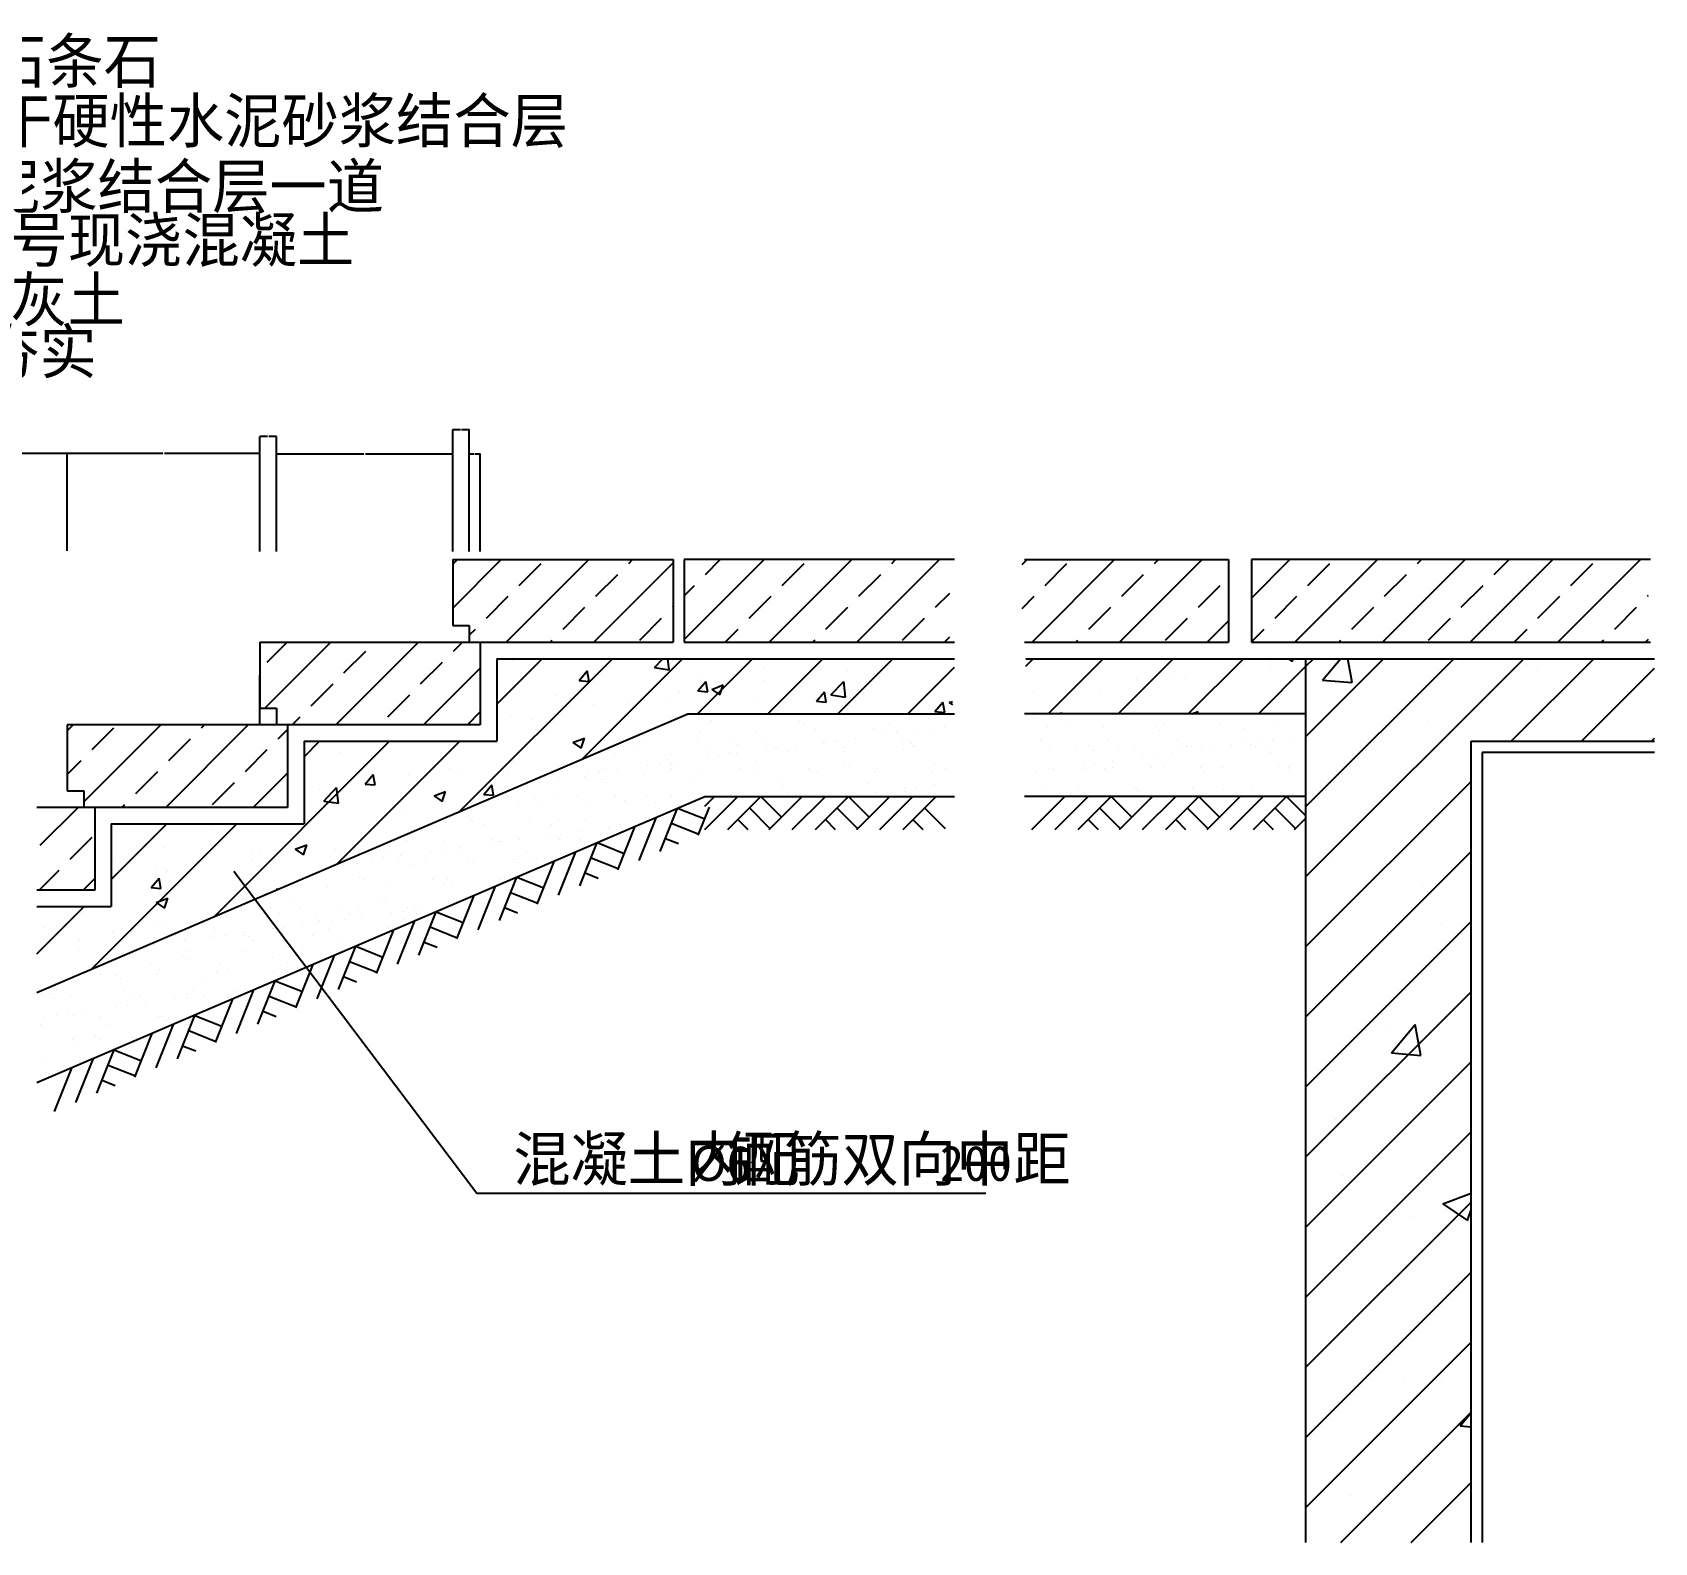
# Model space of a CAD drawing. Header units: metres. Extents: x -147 to 4626, y 19964 to 22970.
# Drawn here: x 1681 to 4626, y 20228 to 22970 of the extents above; entities that cross this region are included whole.
import ezdxf

# ---------------------------------------------------------------- set-up
doc = ezdxf.new("R2010")
doc.units = ezdxf.units.M
for name, color, linetype in [('ZZ-1', 255, 'Continuous'), ('ZZ-3', 3, 'Continuous'), ('ZZ-5', 6, 'Continuous'), ('ZZ-6', 7, 'Continuous'), ('ZZ-7', 7, 'Continuous')]:
    doc.layers.add(name, color=color, linetype=linetype)
doc.dimstyles.get("Standard").update_dxf_attribs({"dimtxt": 2.5, "dimasz": 2.5, "dimexe": 1.25, "dimexo": 0.625, "dimtad": 1, "dimcen": 2.5, "dimazin": 3, "dimtfac": 1, "dimtmove": 0, "dimatfit": 3})

# ---------------------------------------------------------------- blocks, each defined once
blk = doc.blocks.new('X5')
for p, q in [((6730.25, 6730.35), (6818.23, 6818.33)), ((6730.25, 6809.9), (6738.68, 6818.33)), ((6827.33, 6668.33), (6977.33, 6818.33)), ((6850.98, 6771.53), (6890.75, 6811.3)), ((6986.43, 6668.33), (7130.25, 6812.15)), ((7049.85, 6811.3), (7056.88, 6818.33)), ((7150.25, 6673.05), (7295.53, 6818.33)), ((7189.06, 6791.41), (7215.98, 6818.33)), ((7304.63, 6668.33), (7454.63, 6818.33)), ((7328.27, 6771.53), (7368.05, 6811.3)), ((7463.73, 6668.33), (7613.73, 6818.33)), ((7527.15, 6811.3), (7534.18, 6818.33)), ((7763.78, 6809.29), (7772.82, 6818.33)), ((7781.92, 6668.33), (7931.92, 6818.33)), ((7805.57, 6771.53), (7845.35, 6811.3)), ((7941.02, 6668.33), (8091.02, 6818.33)), ((8004.44, 6811.3), (8011.47, 6818.33)), ((8180.19, 6748.4), (8250.12, 6818.33)), ((8259.22, 6668.33), (8409.22, 6818.33)), ((8282.87, 6771.53), (8322.64, 6811.3)), ((8418.32, 6668.33), (8568.32, 6818.33)), ((8481.74, 6811.3), (8488.77, 6818.33)), ((8577.42, 6668.33), (8727.42, 6818.33)), ((8620.95, 6791.41), (8647.87, 6818.33)), ((8736.52, 6668.33), (8886.52, 6818.33)), ((8760.16, 6771.53), (8799.94, 6811.3)), ((6990.19, 6751.64), (7029.96, 6791.41)), ((7467.48, 6751.64), (7507.26, 6791.41)), ((7944.78, 6751.64), (7984.56, 6791.41)), ((8422.08, 6751.64), (8461.85, 6791.41)), ((6791.31, 6711.86), (6831.09, 6751.64)), ((7150.25, 6752.6), (7169.17, 6771.53)), ((7268.61, 6711.86), (7308.39, 6751.64)), ((7606.7, 6731.75), (7632.56, 6757.62)), ((7763.78, 6729.74), (7785.68, 6751.64)), ((8083.99, 6731.75), (8123.77, 6771.53)), ((8223.21, 6711.86), (8262.98, 6751.64)), ((8561.29, 6731.75), (8601.07, 6771.53)), ((8700.5, 6711.86), (8740.28, 6751.64)), ((8899.38, 6751.64), (8901.02, 6753.28)), ((6930.53, 6691.98), (6970.3, 6731.75)), ((7129.4, 6731.75), (7130.25, 6732.6)), ((7407.82, 6691.98), (7447.6, 6731.75)), ((7885.12, 6691.98), (7924.89, 6731.75)), ((8362.42, 6691.98), (8402.19, 6731.75)), ((8839.71, 6691.98), (8879.49, 6731.75)), ((6760.25, 6680.8), (6771.43, 6691.98)), ((7069.74, 6672.09), (7109.51, 6711.86)), ((7225.08, 6668.33), (7248.72, 6691.98)), ((7547.03, 6672.09), (7586.81, 6711.86)), ((8024.33, 6672.09), (8064.11, 6711.86)), ((8100.12, 6668.33), (8138.75, 6706.96)), ((8180.19, 6668.85), (8203.32, 6691.98)), ((8501.63, 6672.09), (8541.4, 6711.86)), ((8656.97, 6668.33), (8680.61, 6691.98)), ((6389.13, 6548.33), (6509.13, 6668.33)), ((6393.57, 6632.31), (6429.58, 6668.33)), ((6518.23, 6518.33), (6668.23, 6668.33)), ((6731.65, 6652.2), (6747.78, 6668.33)), ((6906.88, 6668.33), (6910.64, 6672.09)), ((7384.18, 6668.33), (7387.94, 6672.09)), ((7622.82, 6668.33), (7632.56, 6678.07)), ((7861.47, 6668.33), (7865.23, 6672.09)), ((8338.77, 6668.33), (8342.53, 6672.09)), ((8816.07, 6668.33), (8819.83, 6672.09)), ((8895.62, 6668.33), (8901.02, 6673.73)), ((6532.78, 6612.43), (6572.55, 6652.2)), ((6671.99, 6592.54), (6711.76, 6632.31)), ((6677.33, 6518.33), (6780.25, 6621.25)), ((6473.12, 6552.77), (6512.89, 6592.54)), ((6612.33, 6532.88), (6652.1, 6572.65)), ((6756.88, 6518.33), (6780.25, 6541.7)), ((6030.25, 6507.65), (6040.93, 6518.33)), ((6060.25, 6378.55), (6200.03, 6518.33)), ((6075.37, 6473.22), (6115.14, 6512.99)), ((6209.13, 6368.33), (6359.13, 6518.33)), ((6274.24, 6512.99), (6279.58, 6518.33)), ((6413.45, 6493.1), (6430.25, 6509.9)), ((6438.68, 6518.33), (6453.23, 6532.88)), ((6214.58, 6453.33), (6254.35, 6493.1)), ((6030.25, 6428.1), (6055.48, 6453.33)), ((6353.79, 6433.44), (6393.57, 6473.22)), ((6154.92, 6393.67), (6194.69, 6433.44)), ((6368.23, 6368.33), (6430.25, 6430.35)), ((6294.13, 6373.78), (6333.9, 6413.55)), ((5981.38, 6299.68), (6050.03, 6368.33)), ((6129.58, 6368.33), (6135.03, 6373.78)), ((6035.59, 6274.34), (6075.37, 6314.12)), ((5981.38, 6220.13), (6015.71, 6254.45)), ((6059.13, 6218.33), (6080.25, 6239.45))]:
    blk.add_line(p, q)
blk = doc.blocks.new('X0')
for p, q in [((6742.59, 6360.76), (7020.17, 6638.33)), ((6810.25, 6555.69), (6892.89, 6638.33)), ((6965.33, 6456.22), (7147.45, 6638.33)), ((7128.62, 6634.81), (7128.62, 6634.81)), ((7174.73, 6538.33), (7274.73, 6638.33)), ((7302.01, 6538.33), (7402.01, 6638.33)), ((7429.28, 6538.33), (7529.28, 6638.33)), ((7556.56, 6538.33), (7641.13, 6622.89)), ((6297.12, 6169.84), (6615.61, 6488.33)), ((6460.25, 6460.25), (6488.33, 6488.33)), ((6519.86, 6265.3), (6742.89, 6488.33)), ((6634.94, 6378.11), (6634.94, 6378.11)), ((6074.38, 6074.38), (6338.33, 6338.33)), ((6110.25, 6237.53), (6211.05, 6338.33)), ((6294.08, 6333.23), (6294.08, 6333.23)), ((6123.05, 6259.22), (6123.05, 6259.22)), ((5975.5, 6102.78), (6061.05, 6188.33)), ((6188.13, 6204.36), (6188.13, 6204.36)), ((6055.48, 6176.78), (6055.48, 6176.78))]:
    blk.add_line(p, q)
blk = doc.blocks.new('X7')
for p, q in [((6838.54, 4171.06), (6838.54, 4171.06)), ((6978.23, 4160.69), (6978.23, 4160.69)), ((7096.66, 4158.51), (7111.84, 4174.33)), ((7096.66, 4158.51), (7123.35, 4154.38)), ((7123.35, 4154.37), (7121.02, 4174.33)), ((7295.02, 4157.63), (7295.02, 4157.63)), ((7400.03, 4154.89), (7400.03, 4154.89)), ((7447.8, 4153.22), (7447.8, 4153.22)), ((8161.93, 4163.83), (8161.93, 4163.83)), ((8214.43, 4170.03), (8214.43, 4170.03)), ((8215.38, 4159.79), (8215.38, 4159.79)), ((8237.03, 4173.71), (8237.03, 4173.71)), ((6960.06, 4134.8), (6974.52, 4152.04)), ((6960.06, 4134.8), (6977.99, 4133.23)), ((6977.99, 4133.23), (6974.52, 4152.04)), ((7106.29, 4132.78), (7106.29, 4132.78)), ((7175.24, 4115.98), (7189.7, 4133.21)), ((7181.4, 4142.67), (7181.4, 4142.67)), ((7193.17, 4114.41), (7189.7, 4133.21)), ((7200.39, 4118.72), (7221.39, 4126.78)), ((7215.31, 4108.65), (7221.39, 4126.78)), ((7225.07, 4124.86), (7225.07, 4124.86)), ((7296.27, 4134.01), (7296.27, 4134.01)), ((7416.84, 4108.86), (7440.2, 4133.21)), ((7443.52, 4104.72), (7440.2, 4133.21)), ((7858.85, 4123.92), (7858.85, 4123.92)), ((7972.47, 4138.88), (7972.47, 4138.88)), ((8039.47, 4140), (8039.47, 4140)), ((8061.35, 4138.66), (8061.35, 4138.66)), ((6916.83, 4107.84), (6916.83, 4107.84)), ((6964.13, 4110.88), (6964.13, 4110.88)), ((7050.12, 4094.82), (7050.12, 4094.82)), ((7124.27, 4104.11), (7124.27, 4104.11)), ((7142.24, 4112.89), (7142.24, 4112.89)), ((7175.24, 4115.98), (7193.17, 4114.41)), ((7200.39, 4118.72), (7215.31, 4108.65)), ((7284.42, 4097.35), (7284.42, 4097.35)), ((7390.41, 4097.15), (7404.88, 4114.39)), ((7390.41, 4097.15), (7408.35, 4095.58)), ((7408.35, 4095.58), (7404.88, 4114.39)), ((7416.84, 4108.86), (7443.52, 4104.72)), ((7605.59, 4078.33), (7620.06, 4095.56)), ((7623.52, 4076.76), (7620.06, 4095.56)), ((7631.52, 4094.69), (7637.33, 4096.92)), ((7631.52, 4094.69), (7637.33, 4090.78)), ((7783.75, 4114.04), (7783.75, 4114.04)), ((7864.51, 4109.96), (7864.51, 4109.96)), ((7905.53, 4116.17), (7905.53, 4116.17)), ((6834.89, 4071.19), (6834.89, 4071.19)), ((6875.16, 4064.79), (6875.16, 4064.79)), ((6986.42, 4090.39), (6986.42, 4090.39)), ((7444.57, 4090.58), (7444.57, 4090.58)), ((7594.28, 4089.09), (7594.28, 4089.09)), ((7599.97, 4075.84), (7599.97, 4075.84)), ((7604.71, 4083.81), (7604.71, 4083.81)), ((7605.59, 4078.33), (7623.52, 4076.76)), ((7833.21, 4074.33), (7835.23, 4076.74)), ((7835.68, 4074.33), (7835.23, 4076.73)), ((8072.21, 4074.33), (8083.67, 4078.73)), ((8082.19, 4074.33), (8083.67, 4078.73)), ((6948.32, 4021.96), (6969.32, 4030.02)), ((6948.32, 4021.96), (6963.24, 4011.89)), ((6963.24, 4011.89), (6969.32, 4030.02)), ((6525.25, 4004.73), (6525.25, 4004.73)), ((6837.91, 3989.52), (6837.91, 3989.52)), ((6571.33, 3946.8), (6585.79, 3964.03)), ((6571.33, 3946.8), (6589.26, 3945.23)), ((6585.41, 3971.11), (6585.41, 3971.11)), ((6589.26, 3945.23), (6585.79, 3964.03)), ((6649.19, 3964.67), (6649.19, 3964.67)), ((6677.21, 3950.2), (6677.21, 3950.2)), ((6724.29, 3974.56), (6724.29, 3974.56)), ((6745.56, 3964.35), (6745.56, 3964.35)), ((6831.24, 3971.32), (6831.24, 3971.32)), ((6488.52, 3937.58), (6488.52, 3937.58)), ((6496.09, 3915.93), (6519.46, 3940.29)), ((6522.77, 3911.79), (6519.46, 3940.29)), ((6521.39, 3927.7), (6521.39, 3927.7)), ((6648.67, 3930.82), (6648.67, 3930.82)), ((6696.25, 3925.2), (6717.26, 3933.26)), ((6696.25, 3925.2), (6711.17, 3915.13)), ((6711.17, 3915.13), (6717.26, 3933.26)), ((6786.51, 3927.97), (6800.97, 3945.21)), ((6786.51, 3927.97), (6804.44, 3926.4)), ((6804.44, 3926.4), (6800.97, 3945.21)), ((6814.78, 3929.78), (6814.78, 3929.78)), ((6496.09, 3915.93), (6522.77, 3911.8)), ((6639.82, 3899.74), (6639.82, 3899.74)), ((6464.87, 3869.71), (6464.87, 3869.71)), ((6205.43, 3832.15), (6205.43, 3832.15)), ((6289.91, 3839.68), (6289.91, 3839.68)), ((6444.18, 3828.44), (6465.19, 3836.5)), ((6444.18, 3828.44), (6459.11, 3818.38)), ((6459.11, 3818.37), (6465.19, 3836.5)), ((6570.27, 3846.35), (6570.27, 3846.35)), ((6645.37, 3856.23), (6645.37, 3856.23)), ((6114.96, 3809.65), (6114.96, 3809.65)), ((6267.18, 3806.44), (6267.18, 3806.44)), ((6365.58, 3825.39), (6365.58, 3825.39)), ((6366.21, 3808.63), (6366.21, 3808.63)), ((6380.8, 3821.4), (6380.8, 3821.4)), ((6517.74, 3827.84), (6517.74, 3827.84)), ((6525.73, 3818.62), (6525.73, 3818.62)), ((6182.6, 3758.79), (6197.06, 3776.03)), ((6192.08, 3796.56), (6192.08, 3796.56)), ((6200.53, 3757.22), (6197.06, 3776.03)), ((6212.18, 3787.51), (6212.18, 3787.51)), ((6182.6, 3758.79), (6200.53, 3757.22)), ((6409.58, 3754.04), (6412.24, 3757.2)), ((6412.58, 3755.32), (6412.24, 3757.2)), ((6192.12, 3731.68), (6213.12, 3739.74)), ((6192.12, 3731.68), (6207.04, 3721.62)), ((6207.04, 3721.61), (6213.12, 3739.74)), ((5986.87, 3685.62), (5986.87, 3685.62)), ((6188.26, 3688.12), (6188.26, 3688.12)), ((6208.53, 3687.64), (6208.53, 3687.64)), ((6052.72, 3665.15), (6052.72, 3665.15)), ((6113.16, 3678.23), (6113.16, 3678.23)), ((6147.01, 3678.86), (6147.01, 3678.86)), ((6050.12, 3645.32), (6050.12, 3645.32)), ((6102.57, 3630.65), (6102.57, 3630.65))]:
    blk.add_line(p, q)
blk = doc.blocks.new('X6')
for p, q in [((7783.71, 4072.43), (7783.71, 4072.43)), ((7179.34, 4042.34), (7179.34, 4042.34)), ((7200.35, 4062.46), (7200.35, 4062.46)), ((7281.66, 4041.85), (7281.66, 4041.85)), ((7360.41, 4061.09), (7360.41, 4061.09)), ((7367.78, 4054.33), (7367.78, 4054.33)), ((7389.7, 4045.74), (7389.7, 4045.74)), ((7494.4, 4047.08), (7494.4, 4047.08)), ((7515.03, 4037.06), (7515.03, 4037.06)), ((7522.82, 4057.55), (7522.82, 4057.55)), ((7535.85, 4039.8), (7535.85, 4039.8)), ((7568.37, 4044.08), (7568.37, 4044.08)), ((7596.73, 4046.59), (7596.73, 4046.59)), ((7622.7, 4051.23), (7622.7, 4051.23)), ((7809.47, 4051.82), (7809.47, 4051.82)), ((7845.3, 4052.64), (7845.3, 4052.64)), ((7911.79, 4051.33), (7911.79, 4051.33)), ((8005.36, 4051.26), (8005.36, 4051.26)), ((8012.73, 4044.51), (8012.73, 4044.51)), ((8019.83, 4055.22), (8019.83, 4055.22)), ((8124.53, 4056.55), (8124.53, 4056.55)), ((8167.78, 4047.73), (8167.78, 4047.73)), ((8226.85, 4056.06), (8226.85, 4056.06)), ((7049.22, 4023.93), (7049.22, 4023.93)), ((7066.08, 4013.18), (7066.08, 4013.18)), ((7080.1, 4027.36), (7080.1, 4027.36)), ((7173.78, 4024.15), (7173.78, 4024.15)), ((7190.65, 4013.41), (7190.65, 4013.41)), ((7240.16, 4025.98), (7240.16, 4025.98)), ((7247.53, 4019.22), (7247.53, 4019.22)), ((7298.35, 4024.38), (7298.35, 4024.38)), ((7299.69, 4008.71), (7299.69, 4008.71)), ((7315.22, 4013.63), (7315.22, 4013.63)), ((7320.51, 4011.45), (7320.51, 4011.45)), ((7338.13, 4006.18), (7338.13, 4006.18)), ((7353.03, 4015.73), (7353.03, 4015.73)), ((7402.58, 4022.44), (7402.58, 4022.44)), ((7407.36, 4022.88), (7407.36, 4022.88)), ((7422.91, 4024.6), (7422.91, 4024.6)), ((7428.18, 4025.62), (7428.18, 4025.62)), ((7439.78, 4013.86), (7439.78, 4013.86)), ((7440.45, 4005.68), (7440.45, 4005.68)), ((7460.7, 4029.91), (7460.7, 4029.91)), ((7547.48, 4024.83), (7547.48, 4024.83)), ((7548.49, 4009.58), (7548.49, 4009.58)), ((7562.64, 4021.07), (7562.64, 4021.07)), ((7564.35, 4014.08), (7564.35, 4014.08)), ((7570.01, 4014.31), (7570.01, 4014.31)), ((7796.61, 4025.28), (7796.61, 4025.28)), ((7813.48, 4014.54), (7813.48, 4014.54)), ((7863.55, 4014.31), (7863.55, 4014.31)), ((7885.11, 4016.16), (7885.11, 4016.16)), ((7892.49, 4009.4), (7892.49, 4009.4)), ((7921.18, 4025.51), (7921.18, 4025.51)), ((7938.04, 4014.76), (7938.04, 4014.76)), ((7968.26, 4015.65), (7968.26, 4015.65)), ((8045.74, 4025.74), (8045.74, 4025.74)), ((8047.53, 4012.62), (8047.53, 4012.62)), ((8062.61, 4014.99), (8062.61, 4014.99)), ((8070.58, 4015.16), (8070.58, 4015.16)), ((8090.26, 4009.22), (8090.26, 4009.22)), ((8111.08, 4011.96), (8111.08, 4011.96)), ((8143.6, 4016.25), (8143.6, 4016.25)), ((8170.31, 4025.96), (8170.31, 4025.96)), ((8178.62, 4019.05), (8178.62, 4019.05)), ((8187.18, 4015.22), (8187.18, 4015.22)), ((8197.93, 4023.4), (8197.93, 4023.4)), ((8207.59, 4011.25), (8207.59, 4011.25)), ((8218.75, 4026.14), (8218.75, 4026.14)), ((8251.27, 4030.42), (8251.27, 4030.42)), ((7023.07, 4001.44), (7023.07, 4001.44)), ((7084.34, 3980.36), (7084.34, 3980.36)), ((7105.16, 3983.1), (7105.16, 3983.1)), ((7119.92, 3990.87), (7119.92, 3990.87)), ((7125.39, 4000.95), (7125.39, 4000.95)), ((7127.29, 3984.12), (7127.29, 3984.12)), ((7137.68, 3987.38), (7137.68, 3987.38)), ((7192.01, 3994.53), (7192.01, 3994.53)), ((7212.84, 3997.27), (7212.84, 3997.27)), ((7233.43, 4004.84), (7233.43, 4004.84)), ((7245.35, 4001.56), (7245.35, 4001.56)), ((7282.33, 3987.34), (7282.33, 3987.34)), ((7442.39, 3985.96), (7442.39, 3985.96)), ((7449.77, 3979.21), (7449.77, 3979.21)), ((7604.81, 3982.43), (7604.81, 3982.43)), ((7874.2, 3975.85), (7874.2, 3975.85)), ((7874.92, 3980.87), (7874.92, 3980.87)), ((7895.74, 3983.61), (7895.74, 3983.61)), ((7927.29, 3977.51), (7927.29, 3977.51)), ((7928.26, 3987.9), (7928.26, 3987.9)), ((7982.59, 3995.05), (7982.59, 3995.05)), ((7998.77, 3976.08), (7998.77, 3976.08)), ((8003.41, 3997.79), (8003.41, 3997.79)), ((8022.35, 3978.15), (8022.35, 3978.15)), ((8035.93, 4002.07), (8035.93, 4002.07)), ((8087.34, 3976.14), (8087.34, 3976.14)), ((8123.33, 3976.3), (8123.33, 3976.3)), ((8127.05, 3979.48), (8127.05, 3979.48)), ((8214.96, 4004.49), (8214.96, 4004.49)), ((8229.37, 3978.99), (8229.37, 3978.99)), ((8247.9, 3976.53), (8247.9, 3976.53)), ((6889.82, 3954.75), (6889.82, 3954.75)), ((6922.34, 3959.03), (6922.34, 3959.03)), ((6969.12, 3960.04), (6969.12, 3960.04)), ((6976.67, 3966.18), (6976.67, 3966.18)), ((6997.49, 3968.92), (6997.49, 3968.92)), ((6999.67, 3955.77), (6999.67, 3955.77)), ((7002.24, 3974.27), (7002.24, 3974.27)), ((7007.04, 3949.01), (7007.04, 3949.01)), ((7030.01, 3973.21), (7030.01, 3973.21)), ((7077.16, 3963.93), (7077.16, 3963.93)), ((7126.81, 3974.49), (7126.81, 3974.49)), ((7162.09, 3952.23), (7162.09, 3952.23)), ((7181.86, 3965.27), (7181.86, 3965.27)), ((7251.37, 3974.72), (7251.37, 3974.72)), ((7284.18, 3964.78), (7284.18, 3964.78)), ((7322.15, 3950.85), (7322.15, 3950.85)), ((7375.94, 3974.95), (7375.94, 3974.95)), ((7392.22, 3968.67), (7392.22, 3968.67)), ((7484.56, 3947.32), (7484.56, 3947.32)), ((7496.92, 3970.01), (7496.92, 3970.01)), ((7500.51, 3975.17), (7500.51, 3975.17)), ((7599.25, 3969.52), (7599.25, 3969.52)), ((7625.07, 3975.4), (7625.07, 3975.4)), ((7788.07, 3969.44), (7788.07, 3969.44)), ((7811.99, 3974.74), (7811.99, 3974.74)), ((7820.59, 3973.72), (7820.59, 3973.72)), ((7914.31, 3974.25), (7914.31, 3974.25)), ((8094.72, 3969.38), (8094.72, 3969.38)), ((8249.76, 3972.6), (8249.76, 3972.6)), ((6812.85, 3919.14), (6812.85, 3919.14)), ((6832.39, 3923.31), (6832.39, 3923.31)), ((6879.43, 3920.66), (6879.43, 3920.66)), ((6920.88, 3923.03), (6920.88, 3923.03)), ((6956.96, 3923.53), (6956.96, 3923.53)), ((7025.59, 3924.37), (7025.59, 3924.37)), ((7041.84, 3917.12), (7041.84, 3917.12)), ((7081.52, 3923.76), (7081.52, 3923.76)), ((7127.91, 3923.87), (7127.91, 3923.87)), ((7235.95, 3927.77), (7235.95, 3927.77)), ((7329.52, 3944.1), (7329.52, 3944.1)), ((7340.65, 3929.1), (7340.65, 3929.1)), ((7442.97, 3928.61), (7442.97, 3928.61)), ((7455.22, 3924.44), (7455.22, 3924.44)), ((7465.06, 3926.91), (7465.06, 3926.91)), ((7497.58, 3931.2), (7497.58, 3931.2)), ((7551.01, 3932.5), (7551.01, 3932.5)), ((7551.91, 3938.35), (7551.91, 3938.35)), ((7572.73, 3941.09), (7572.73, 3941.09)), ((7579.78, 3924.67), (7579.78, 3924.67)), ((7605.25, 3945.37), (7605.25, 3945.37)), ((7807.04, 3942.41), (7807.04, 3942.41)), ((7828.92, 3925.12), (7828.92, 3925.12)), ((7866.07, 3937.24), (7866.07, 3937.24)), ((7953.48, 3925.35), (7953.48, 3925.35)), ((7967.1, 3941.03), (7967.1, 3941.03)), ((7970.78, 3938.58), (7970.78, 3938.58)), ((7974.47, 3934.28), (7974.47, 3934.28)), ((8073.1, 3938.09), (8073.1, 3938.09)), ((8078.05, 3925.57), (8078.05, 3925.57)), ((8129.52, 3937.49), (8129.52, 3937.49)), ((8181.14, 3941.98), (8181.14, 3941.98)), ((8202.61, 3925.8), (8202.61, 3925.8)), ((8234.81, 3924.69), (8234.81, 3924.69)), ((8255.63, 3927.43), (8255.63, 3927.43)), ((6849.26, 3912.56), (6849.26, 3912.56)), ((6886.8, 3913.9), (6886.8, 3913.9)), ((6973.82, 3912.79), (6973.82, 3912.79)), ((7098.39, 3913.02), (7098.39, 3913.02)), ((6759.18, 3885.55), (6759.18, 3885.55)), ((6764.61, 3882.12), (6764.61, 3882.12)), ((6766.55, 3878.8), (6766.55, 3878.8)), ((6785.42, 3873.65), (6785.42, 3873.65)), ((6869.32, 3883.46), (6869.32, 3883.46)), ((6909.98, 3873.88), (6909.98, 3873.88)), ((6921.6, 3882.02), (6921.6, 3882.02)), ((6959.22, 3860.32), (6959.22, 3860.32)), ((6971.64, 3882.97), (6971.64, 3882.97)), ((7013.55, 3867.47), (7013.55, 3867.47)), ((7034.37, 3870.21), (7034.37, 3870.21)), ((7034.55, 3874.1), (7034.55, 3874.1)), ((7066.89, 3874.49), (7066.89, 3874.49)), ((7079.68, 3886.86), (7079.68, 3886.86)), ((7081.66, 3880.64), (7081.66, 3880.64)), ((6638.94, 3850.45), (6638.94, 3850.45)), ((6646.31, 3843.69), (6646.31, 3843.69)), ((6713.04, 3842.56), (6713.04, 3842.56)), ((6743.88, 3831.97), (6743.88, 3831.97)), ((6798.21, 3839.12), (6798.21, 3839.12)), ((6801.35, 3846.91), (6801.35, 3846.91)), ((6815.37, 3842.06), (6815.37, 3842.06)), ((6819.03, 3841.86), (6819.03, 3841.86)), ((6851.55, 3846.14), (6851.55, 3846.14)), ((6905.88, 3853.3), (6905.88, 3853.3)), ((6923.4, 3845.96), (6923.4, 3845.96)), ((6926.7, 3856.04), (6926.7, 3856.04)), ((6961.41, 3845.53), (6961.41, 3845.53)), ((6968.78, 3838.78), (6968.78, 3838.78)), ((6528.54, 3803.62), (6528.54, 3803.62)), ((6556.77, 3801.65), (6556.77, 3801.65)), ((6582.87, 3810.77), (6582.87, 3810.77)), ((6603.69, 3813.51), (6603.69, 3813.51)), ((6615.56, 3822.69), (6615.56, 3822.69)), ((6632.43, 3811.95), (6632.43, 3811.95)), ((6636.21, 3817.79), (6636.21, 3817.79)), ((6659.1, 3801.16), (6659.1, 3801.16)), ((6681.11, 3811.8), (6681.11, 3811.8)), ((6690.54, 3824.95), (6690.54, 3824.95)), ((6711.36, 3827.69), (6711.36, 3827.69)), ((6740.13, 3822.92), (6740.13, 3822.92)), ((6757, 3812.17), (6757, 3812.17)), ((6767.13, 3805.05), (6767.13, 3805.05)), ((6841.17, 3810.43), (6841.17, 3810.43)), ((6848.54, 3803.67), (6848.54, 3803.67)), ((6864.7, 3823.14), (6864.7, 3823.14)), ((6871.84, 3806.39), (6871.84, 3806.39)), ((6881.56, 3812.4), (6881.56, 3812.4)), ((6560.86, 3776.69), (6560.86, 3776.69)), ((6568.59, 3773.03), (6568.59, 3773.03)), ((6693.16, 3773.26), (6693.16, 3773.26)), ((6720.92, 3775.32), (6720.92, 3775.32)), ((6817.72, 3773.49), (6817.72, 3773.49)), ((6440.62, 3741.59), (6440.62, 3741.59)), ((6502.83, 3760.25), (6502.83, 3760.25)), ((6600.68, 3740.21), (6600.68, 3740.21)), ((6610.86, 3764.15), (6610.86, 3764.15)), ((6715.56, 3765.48), (6715.56, 3765.48)), ((6728.29, 3768.56), (6728.29, 3768.56)), ((6346.55, 3719.35), (6346.55, 3719.35)), ((6398.74, 3722.07), (6398.74, 3722.07)), ((6415.61, 3711.33), (6415.61, 3711.33)), ((6454.59, 3723.24), (6454.59, 3723.24)), ((6523.3, 3722.3), (6523.3, 3722.3)), ((6540.17, 3711.56), (6540.17, 3711.56)), ((6559.29, 3724.58), (6559.29, 3724.58)), ((6608.05, 3733.46), (6608.05, 3733.46)), ((6619.75, 3712.06), (6619.75, 3712.06)), ((6640.57, 3714.8), (6640.57, 3714.8)), ((6647.87, 3722.53), (6647.87, 3722.53)), ((6661.62, 3724.09), (6661.62, 3724.09)), ((6664.74, 3711.78), (6664.74, 3711.78)), ((6673.09, 3719.08), (6673.09, 3719.08)), ((6298.32, 3682.34), (6298.32, 3682.34)), ((6320.37, 3706.48), (6320.37, 3706.48)), ((6403.02, 3683.67), (6403.02, 3683.67)), ((6404.41, 3683.71), (6404.41, 3683.71)), ((6425.23, 3686.45), (6425.23, 3686.45)), ((6457.75, 3690.73), (6457.75, 3690.73)), ((6480.43, 3705.11), (6480.43, 3705.11)), ((6487.8, 3698.35), (6487.8, 3698.35)), ((6505.35, 3683.18), (6505.35, 3683.18)), ((6512.08, 3697.89), (6512.08, 3697.89)), ((6532.9, 3700.63), (6532.9, 3700.63)), ((6565.42, 3704.91), (6565.42, 3704.91)), ((6613.38, 3687.07), (6613.38, 3687.07)), ((6642.85, 3701.57), (6642.85, 3701.57)), ((6189.07, 3655.36), (6189.07, 3655.36)), ((6209.89, 3658.1), (6209.89, 3658.1)), ((6227.2, 3672.19), (6227.2, 3672.19)), ((6242.41, 3662.38), (6242.41, 3662.38)), ((6296.74, 3669.54), (6296.74, 3669.54)), ((6317.56, 3672.28), (6317.56, 3672.28)), ((6350.08, 3676.56), (6350.08, 3676.56)), ((6351.76, 3672.42), (6351.76, 3672.42)), ((6360.19, 3670), (6360.19, 3670)), ((6367.56, 3663.24), (6367.56, 3663.24)), ((6476.33, 3672.64), (6476.33, 3672.64)), ((6522.6, 3666.46), (6522.6, 3666.46)), ((6600.9, 3672.87), (6600.9, 3672.87)), ((6239.94, 3634.89), (6239.94, 3634.89)), ((6246.75, 3642.77), (6246.75, 3642.77)), ((6247.31, 3628.14), (6247.31, 3628.14)), ((6349.07, 3642.28), (6349.07, 3642.28)), ((6402.36, 3631.35), (6402.36, 3631.35)), ((6457.11, 3646.17), (6457.11, 3646.17)), ((6090.48, 3601.86), (6090.48, 3601.86)), ((6119.7, 3599.78), (6119.7, 3599.78)), ((6127.07, 3593.03), (6127.07, 3593.03)), ((6181.91, 3621.46), (6181.91, 3621.46)), ((6192.8, 3601.37), (6192.8, 3601.37)), ((6198.78, 3610.71), (6198.78, 3610.71)), ((6282.11, 3596.25), (6282.11, 3596.25)), ((6300.84, 3605.26), (6300.84, 3605.26)), ((6306.48, 3621.68), (6306.48, 3621.68)), ((6323.35, 3610.94), (6323.35, 3610.94)), ((6405.54, 3606.6), (6405.54, 3606.6)), ((6431.04, 3621.91), (6431.04, 3621.91)), ((6447.91, 3611.16), (6447.91, 3611.16)), ((5999.45, 3564.68), (5999.45, 3564.68)), ((6010.37, 3571.57), (6010.37, 3571.57)), ((6134.94, 3571.8), (6134.94, 3571.8)), ((6144.57, 3564.36), (6144.57, 3564.36)), ((6249.27, 3565.69), (6249.27, 3565.69)), ((6259.5, 3572.03), (6259.5, 3572.03)), ((6279.28, 3563.67), (6279.28, 3563.67)), ((6333.62, 3570.82), (6333.62, 3570.82)), ((6354.44, 3573.57), (6354.44, 3573.57)), ((6006.82, 3557.92), (6006.82, 3557.92)), ((6036.53, 3560.47), (6036.53, 3560.47)), ((6063.94, 3535.32), (6063.94, 3535.32)), ((6118.27, 3542.47), (6118.27, 3542.47)), ((6139.09, 3545.22), (6139.09, 3545.22)), ((6161.87, 3561.14), (6161.87, 3561.14)), ((6171.61, 3549.5), (6171.61, 3549.5)), ((6225.95, 3556.65), (6225.95, 3556.65)), ((6246.77, 3559.39), (6246.77, 3559.39)), ((6321.93, 3559.77), (6321.93, 3559.77)), ((5981.95, 3510.1), (5981.95, 3510.1)), ((5988.29, 3523.45), (5988.29, 3523.45)), ((6010.6, 3528.3), (6010.6, 3528.3)), ((6031.42, 3531.04), (6031.42, 3531.04)), ((6041.62, 3526.03), (6041.62, 3526.03)), ((6089.65, 3521.07), (6089.65, 3521.07)), ((6093, 3524.79), (6093, 3524.79)), ((6106.52, 3510.32), (6106.52, 3510.32)), ((6195.32, 3524.3), (6195.32, 3524.3)), ((6201.68, 3524.66), (6201.68, 3524.66)), ((6209.05, 3517.9), (6209.05, 3517.9)), ((6214.22, 3521.29), (6214.22, 3521.29)), ((6039.05, 3483.39), (6039.05, 3483.39)), ((6081.44, 3489.55), (6081.44, 3489.55)), ((6088.81, 3482.8), (6088.81, 3482.8)), ((6147.09, 3487.29), (6147.09, 3487.29)), ((5990.81, 3446.38), (5990.81, 3446.38)), ((6042.68, 3471.41), (6042.68, 3471.41)), ((5993.15, 3422.44), (5993.15, 3422.44)), ((5997.39, 3420.68), (5997.39, 3420.68))]:
    blk.add_line(p, q)
blk = doc.blocks.new('X1')
for p, q in [((7770.48, 6624.97), (7783.84, 6638.33)), ((7811.12, 6538.33), (7911.12, 6638.33)), ((7938.4, 6538.33), (8038.4, 6638.33)), ((8065.68, 6538.33), (8165.68, 6638.33)), ((8220.07, 6637.92), (8220.07, 6637.92)), ((8246.74, 6638.33), (8254.47, 6633.12)), ((8254.48, 6633.11), (8256.23, 6638.33)), ((8279.28, 6242.81), (8674.8, 6638.33)), ((8279.28, 6370.09), (8547.52, 6638.33)), ((8279.28, 6497.37), (8420.24, 6638.33)), ((8279.28, 6624.65), (8292.96, 6638.33)), ((8309.37, 6599.55), (8341.92, 6638.33)), ((8363.17, 6594.84), (8355.15, 6638.33)), ((8563.2, 6631.97), (8563.2, 6631.97)), ((8652.08, 6488.33), (8802.08, 6638.33)), ((8679.82, 6627.25), (8679.82, 6627.25)), ((8192.96, 6538.33), (8279.28, 6624.65)), ((8309.37, 6599.55), (8363.17, 6594.84)), ((8337.9, 6602.31), (8337.9, 6602.31)), ((8700.51, 6617.62), (8700.51, 6617.62)), ((8779.36, 6488.33), (8912.12, 6621.09)), ((8501.81, 6523.67), (8501.81, 6523.67)), ((8906.64, 6488.33), (8912.12, 6493.81)), ((8279.28, 6115.53), (8579.28, 6415.53)), ((8279.28, 5988.25), (8579.28, 6288.25)), ((8326.44, 6277), (8326.44, 6277)), ((8490.87, 6224.07), (8490.87, 6224.07)), ((8279.28, 5860.97), (8579.28, 6160.97)), ((8525.25, 6157.72), (8525.25, 6157.72)), ((8279.28, 5733.69), (8579.28, 6033.69)), ((8430.54, 5966.9), (8430.54, 5966.9)), ((8434.25, 5922.58), (8477.64, 5974.28)), ((8488.05, 5917.86), (8477.64, 5974.28)), ((8434.25, 5922.58), (8488.04, 5917.87)), ((8479.92, 5924.46), (8479.92, 5924.46)), ((8279.28, 5606.41), (8579.28, 5906.41)), ((8333.45, 5802.55), (8333.45, 5802.55)), ((8279.28, 5479.13), (8579.28, 5779.13)), ((8346.19, 5700.25), (8346.19, 5700.25)), ((8527.94, 5648.32), (8579.28, 5668.03)), ((8279.28, 5351.85), (8579.28, 5651.85)), ((8468.98, 5624.86), (8468.98, 5624.86)), ((8527.94, 5648.32), (8572.7, 5618.12)), ((8572.71, 5618.12), (8579.28, 5637.69)), ((8279.28, 5224.57), (8579.28, 5524.57)), ((8279.28, 5097.3), (8579.28, 5397.3)), ((8525.41, 5331.79), (8525.41, 5331.79)), ((8458.04, 5325.25), (8458.04, 5325.25)), ((8342.81, 5033.55), (8579.28, 5270.02)), ((8559.13, 5245.6), (8579.28, 5269.62)), ((8559.13, 5245.6), (8579.28, 5243.84)), ((8470.09, 5033.55), (8579.28, 5142.74)), ((8360.69, 5119.46), (8360.69, 5119.46))]:
    blk.add_line(p, q)
blk = doc.blocks.new('*D12')
for p, q in [((1917.59, 22205.56), (1743.84, 22205.56)), ((1744.09, 22028.92), (1744.09, 22205.56)), ((2094.34, 22205.56), (1920.59, 22205.56)), ((2094.09, 22028.92), (2094.09, 22205.56))]:
    blk.add_line(p, q)
at = {"layer": 'Defpoints'}
for p in [(2094.09, 22205.56), (1744.09, 22028.92), (2094.09, 22028.92)]:
    blk.add_point(p, dxfattribs=at)
at = {"layer": 'ZZ-3', "insert": (1919.09, 22205.56), "char_height": 1, "attachment_point": 5}
blk.add_mtext('350', dxfattribs=at)
blk = doc.blocks.new('*D13')
for p, q in [((1567.59, 22205.56), (1393.84, 22205.56)), ((1394.09, 22028.92), (1394.09, 22205.56)), ((1744.34, 22205.56), (1570.59, 22205.56)), ((1744.09, 22028.92), (1744.09, 22205.56))]:
    blk.add_line(p, q)
at = {"layer": 'Defpoints'}
for p in [(1744.09, 22205.56), (1394.09, 22028.92), (1744.09, 22028.92)]:
    blk.add_point(p, dxfattribs=at)
at = {"layer": 'ZZ-3', "insert": (1569.09, 22205.56), "char_height": 1, "attachment_point": 5}
blk.add_mtext('350', dxfattribs=at)
blk = doc.blocks.new('*D15')
for p, q in [((2282.49, 22204.34), (2123.74, 22204.34)), ((2123.99, 22027.61), (2123.99, 22204.34)), ((2444.24, 22204.34), (2285.49, 22204.34)), ((2443.99, 22027.61), (2443.99, 22204.34))]:
    blk.add_line(p, q)
at = {"layer": 'Defpoints'}
for p in [(2443.99, 22204.34), (2123.99, 22027.61), (2443.99, 22027.61)]:
    blk.add_point(p, dxfattribs=at)
at = {"layer": 'ZZ-3', "insert": (2283.99, 22204.34), "char_height": 1, "attachment_point": 5}
blk.add_mtext('320', dxfattribs=at)
blk = doc.blocks.new('*D16')
for p, q in [((2093.83, 21758.03), (2093.58, 21758.03)), ((2094.08, 21743.09), (2094.08, 21758.03)), ((2094.08, 21713.09), (2094.08, 21758.03)), ((2094.08, 21758.03), (2094.08, 21758.03)), ((2094.33, 21758.03), (2094.58, 21758.03))]:
    blk.add_line(p, q)
at = {"layer": 'Defpoints'}
for p in [(2094.08, 21758.03), (2094.08, 21743.09), (2094.08, 21713.09)]:
    blk.add_point(p, dxfattribs=at)
at = {"layer": 'ZZ-3', "insert": (2094.08, 21759.155), "char_height": 1, "attachment_point": 5}
blk.add_mtext('0', dxfattribs=at)
blk = doc.blocks.new('*D17')
for p, q in [((2094.08, 21863.09), (2094.08, 21803.09)), ((2093.83, 21803.09), (2093.58, 21803.09)), ((2094.08, 21743.09), (2094.08, 21803.09)), ((2094.08, 21803.09), (2094.08, 21803.09)), ((2094.33, 21803.09), (2094.58, 21803.09))]:
    blk.add_line(p, q)
at = {"layer": 'Defpoints'}
for p in [(2094.08, 21863.09), (2094.08, 21803.09), (2094.08, 21743.09)]:
    blk.add_point(p, dxfattribs=at)
at = {"layer": 'ZZ-3', "insert": (2094.08, 21804.215), "char_height": 1, "attachment_point": 5}
blk.add_mtext('0', dxfattribs=at)
blk = doc.blocks.new('*D18')
for p, q in [((2107.99, 22236.3), (2093.74, 22236.3)), ((2093.99, 22027.61), (2093.99, 22236.3)), ((2124.24, 22236.3), (2109.99, 22236.3)), ((2123.99, 22027.61), (2123.99, 22236.3))]:
    blk.add_line(p, q)
at = {"layer": 'Defpoints'}
for p in [(2123.99, 22236.3), (2093.99, 22027.61), (2123.99, 22027.61)]:
    blk.add_point(p, dxfattribs=at)
at = {"layer": 'ZZ-3', "insert": (2108.99, 22236.3), "char_height": 1, "attachment_point": 5}
blk.add_mtext('30', dxfattribs=at)
blk = doc.blocks.new('*D19')
for p, q in [((2457.99, 22248.39), (2443.74, 22248.39)), ((2443.99, 22027.61), (2443.99, 22248.39)), ((2474.24, 22248.39), (2459.99, 22248.39)), ((2473.99, 22027.61), (2473.99, 22248.39))]:
    blk.add_line(p, q)
at = {"layer": 'Defpoints'}
for p in [(2473.99, 22248.39), (2443.99, 22027.61), (2473.99, 22027.61)]:
    blk.add_point(p, dxfattribs=at)
at = {"layer": 'ZZ-3', "insert": (2458.99, 22248.39), "char_height": 1, "attachment_point": 5}
blk.add_mtext('30', dxfattribs=at)
blk = doc.blocks.new('*D20')
for p, q in [((2482.99, 22204.34), (2473.74, 22204.34)), ((2473.99, 22027.61), (2473.99, 22204.34)), ((2494.24, 22204.34), (2484.99, 22204.34)), ((2493.99, 22027.61), (2493.99, 22204.34))]:
    blk.add_line(p, q)
at = {"layer": 'Defpoints'}
for p in [(2493.99, 22204.34), (2473.99, 22027.61), (2493.99, 22027.61)]:
    blk.add_point(p, dxfattribs=at)
at = {"layer": 'ZZ-3', "insert": (2483.99, 22204.34), "char_height": 1, "attachment_point": 5}
blk.add_mtext('20', dxfattribs=at)

msp = doc.modelspace()

# ---------------------------------------------------------------- linework, layer by layer
at = {"layer": 'ZZ-1'}
for p, q in [((2444.08, 22012.91), (2844.08, 22012.91)), ((2444.08, 22012.91), (2444.08, 21892.91)), ((2844.08, 22012.91), (2844.08, 21862.91)), ((3354.95, 22012.91), (2864.08, 22012.91)), ((2864.08, 22012.91), (2864.08, 21862.91)), ((3482.23, 22012.91), (3852.58, 22012.91)), ((3852.58, 22012.91), (3852.58, 21862.91)), ((4618.64, 22012.91), (3894.02, 22012.91)), ((3894.02, 22012.91), (3894.02, 21862.91)), ((2444.08, 21892.91), (2474.08, 21892.91)), ((2474.08, 21892.91), (2474.08, 21862.91)), ((2094.08, 21862.91), (2844.08, 21862.91)), ((2094.08, 21862.91), (2094.08, 21742.91)), ((2494.08, 21862.91), (2494.08, 21712.91)), ((2864.08, 21862.91), (3354.95, 21862.91)), ((3482.23, 21862.91), (3852.58, 21862.91)), ((3894.02, 21862.91), (4618.64, 21862.91)), ((2524.08, 21832.91), (3354.95, 21832.91)), ((2524.08, 21832.91), (2524.08, 21682.91)), ((3484.63, 21832.91), (4625.95, 21832.91)), ((3993.1, 20228.13), (3993.1, 21832.91)), ((2094.08, 21742.91), (2124.08, 21742.91)), ((2124.08, 21742.91), (2124.08, 21712.91)), ((1689.33, 21226.58), (2870.76, 21732.91)), ((2494.08, 21712.91), (1744.08, 21712.91)), ((1744.08, 21712.91), (1744.08, 21592.91)), ((2144.08, 21712.91), (2144.08, 21562.91)), ((2870.76, 21732.91), (3354.95, 21732.91)), ((3993.1, 21732.91), (3482.23, 21732.91)), ((2174.08, 21682.91), (2524.08, 21682.91)), ((2174.08, 21682.91), (2174.08, 21532.91)), ((4293.1, 21682.91), (4625.95, 21682.91)), ((4293.1, 20228.13), (4293.1, 21682.91)), ((1744.08, 21592.91), (1774.08, 21592.91)), ((1774.08, 21592.91), (1774.08, 21562.91)), ((2144.08, 21562.91), (1689.33, 21562.91)), ((1794.08, 21562.91), (1794.08, 21412.91)), ((1824.08, 21532.91), (2174.08, 21532.91)), ((1824.08, 21532.91), (1824.08, 21382.91)), ((1794.08, 21412.91), (1689.33, 21412.91)), ((1689.33, 21382.91), (1824.08, 21382.91))]:
    msp.add_line(p, q, dxfattribs=at)
at = {"layer": 'ZZ-3'}
msp.add_lwpolyline([(2046.45, 21447.02), (2487.75, 20862.68), (3411.91, 20862.68)], dxfattribs=at)
at = {"layer": 'ZZ-5'}
for p, q in [((4625.95, 21662.91), (4313.1, 21662.91)), ((4313.1, 21662.91), (4313.1, 20228.13))]:
    msp.add_line(p, q, dxfattribs=at)
at = {"layer": 'ZZ-7'}
for p, q in [((1689.33, 21063.38), (2901.55, 21582.91)), ((2820.89, 21482.97), (2852.35, 21561.78)), ((2852.35, 21561.78), (2901.6, 21542.12)), ((2889.81, 21512.57), (2910.02, 21563.19)), ((2901.55, 21582.91), (3354.95, 21582.91)), ((2901.55, 21564.91), (2919.55, 21582.91)), ((2901.55, 21522.91), (2961.55, 21582.91)), ((2943.55, 21522.91), (3003.55, 21582.91)), ((2982.55, 21561.91), (3020.05, 21524.41)), ((3003.55, 21582.91), (3041.05, 21545.41)), ((3018.55, 21522.91), (3078.55, 21582.91)), ((3060.55, 21522.91), (3120.55, 21582.91)), ((3102.55, 21522.91), (3162.55, 21582.91)), ((3141.55, 21561.91), (3179.05, 21524.41)), ((3162.55, 21582.91), (3200.05, 21545.41)), ((3177.55, 21522.91), (3237.55, 21582.91)), ((3219.55, 21522.91), (3279.55, 21582.91)), ((3261.55, 21522.91), (3321.55, 21582.91)), ((3300.55, 21561.91), (3338.05, 21524.41)), ((3993.1, 21582.91), (3482.23, 21582.91)), ((3495.55, 21522.91), (3555.55, 21582.91)), ((3537.55, 21522.91), (3597.55, 21582.91)), ((3579.55, 21522.91), (3639.55, 21582.91)), ((3618.55, 21561.91), (3656.05, 21524.41)), ((3639.55, 21582.91), (3677.05, 21545.41)), ((3654.55, 21522.91), (3714.55, 21582.91)), ((3696.55, 21522.91), (3756.55, 21582.91)), ((3738.55, 21522.91), (3798.55, 21582.91)), ((3777.55, 21561.91), (3815.05, 21524.41)), ((3798.55, 21582.91), (3836.05, 21545.41)), ((3813.55, 21522.91), (3873.55, 21582.91)), ((3855.55, 21522.91), (3915.55, 21582.91)), ((3897.55, 21522.91), (3957.55, 21582.91)), ((3936.55, 21561.91), (3974.05, 21524.41)), ((3957.55, 21582.91), (3993.1, 21547.35)), ((2743.71, 21449.82), (2775.16, 21528.63)), ((2782.3, 21466.4), (2813.76, 21545.2)), ((2841.34, 21534.2), (2890.59, 21514.54)), ((2961.55, 21540.91), (2979.55, 21522.91)), ((3120.55, 21540.91), (3138.55, 21522.91)), ((3279.55, 21540.91), (3297.55, 21522.91)), ((3597.55, 21540.91), (3615.55, 21522.91)), ((3756.55, 21540.91), (3774.55, 21522.91)), ((3915.55, 21540.91), (3933.55, 21522.91)), ((3972.55, 21522.91), (3993.1, 21543.46)), ((2674.8, 21420.23), (2706.25, 21499.04)), ((2706.25, 21499.04), (2755.51, 21479.38)), ((2830.33, 21506.61), (2853.97, 21497.18)), ((2636.2, 21403.66), (2667.66, 21482.46)), ((2695.24, 21471.45), (2744.5, 21451.79)), ((2597.61, 21387.08), (2629.07, 21465.89)), ((2684.23, 21443.87), (2707.87, 21434.44)), ((2490.11, 21340.92), (2521.56, 21419.72)), ((2528.7, 21357.49), (2560.15, 21436.3)), ((2560.15, 21436.3), (2609.41, 21416.64)), ((2451.51, 21324.34), (2482.97, 21403.15)), ((2538.13, 21381.13), (2561.78, 21371.69)), ((2549.14, 21408.71), (2598.4, 21389.05)), ((2344.01, 21278.18), (2375.46, 21356.98)), ((2382.6, 21294.75), (2414.06, 21373.56)), ((2414.06, 21373.56), (2463.31, 21353.9)), ((2305.42, 21261.6), (2336.87, 21340.41)), ((2403.05, 21345.97), (2452.3, 21326.31)), ((2197.91, 21215.43), (2229.37, 21294.24)), ((2236.5, 21232.01), (2267.96, 21310.81)), ((2267.96, 21310.81), (2317.21, 21291.15)), ((2392.04, 21318.39), (2415.68, 21308.95)), ((2159.32, 21198.86), (2190.77, 21277.67)), ((2256.95, 21283.23), (2306.2, 21263.57)), ((2090.4, 21169.27), (2121.86, 21248.07)), ((2121.86, 21248.07), (2171.11, 21228.41)), ((2245.94, 21255.65), (2269.58, 21246.21)), ((2013.22, 21136.12), (2044.68, 21214.93)), ((2051.81, 21152.69), (2083.27, 21231.5)), ((2110.85, 21220.49), (2160.1, 21200.83)), ((1944.31, 21106.53), (1975.76, 21185.33)), ((1975.76, 21185.33), (2025.02, 21165.67)), ((2099.84, 21192.91), (2123.48, 21183.47)), ((1867.12, 21073.38), (1898.58, 21152.19)), ((1905.71, 21089.95), (1937.17, 21168.76)), ((1964.75, 21157.75), (2014.01, 21138.09)), ((1798.21, 21043.78), (1829.66, 21122.59)), ((1829.66, 21122.59), (1878.92, 21102.93)), ((1953.74, 21130.17), (1977.39, 21120.73)), ((1721.02, 21010.64), (1752.48, 21089.45)), ((1759.62, 21027.21), (1791.07, 21106.02)), ((1818.65, 21095.01), (1867.91, 21075.35)), ((1807.65, 21067.43), (1831.29, 21057.99))]:
    msp.add_line(p, q, dxfattribs=at)

# ---------------------------------------------------------------- block references
for name, p in [('X5', (-4286.17, 15194.58)), ('X7', (-4286.17, 17658.58)), ('X0', (-4286.17, 15194.58)), ('X1', (-4286.17, 15194.58)), ('X6', (-4286.17, 17658.58))]:
    msp.add_blockref(name, p, dxfattribs=at)

# ---------------------------------------------------------------- texts
at = {"layer": 'ZZ-6'}
for s, height, p in [('花岗石条石', 80, (1394.26, 22878.12)), ('干硬性水泥砂浆结合层', 80, (1613.23, 22769.82)), ('素水泥浆结合层一道', 80, (1383.42, 22650.69)), ('号现浇混凝土', 80, (1641.29, 22553.22)), ('灰土', 80, (1640.98, 22444.92)), ('素土夯实', 80, (1381.78, 22350.42)), ('混凝土内配', 80, (2553.95, 20884.73)), ('钢筋双向中距', 80, (2941.95, 20884.73)), ('%%c6', 64, (2876.61, 20884.73)), ('200', 64, (3328.61, 20884.73))]:
    msp.add_text(s, height=height, dxfattribs=at).set_placement(p)

# ---------------------------------------------------------------- dimensions: what is measured, and where the dimension line sits
at = {"layer": 'ZZ-3'}
for base, p1, p2, picture, middle in [((2123.99, 22236.3), (2123.99, 22027.61), (2093.99, 22027.61), '*D18', (2108.99, 22236.3)), ((2473.99, 22248.39), (2473.99, 22027.61), (2443.99, 22027.61), '*D19', (2458.99, 22248.39)), ((1744.09, 22205.56), (1744.09, 22028.92), (1394.09, 22028.92), '*D13', (1569.09, 22205.56)), ((2094.09, 22205.56), (2094.09, 22028.92), (1744.09, 22028.92), '*D12', (1919.09, 22205.56)), ((2443.99, 22204.34), (2443.99, 22027.61), (2123.99, 22027.61), '*D15', (2283.99, 22204.34)), ((2493.99, 22204.34), (2493.99, 22027.61), (2473.99, 22027.61), '*D20', (2483.99, 22204.34)), ((2094.08, 21803.09), (2094.08, 21863.09), (2094.08, 21743.09), '*D17', (2094.08, 21804.215)), ((2094.08, 21758.03), (2094.08, 21743.09), (2094.08, 21713.09), '*D16', (2094.08, 21759.155))]:
    dim = msp.add_linear_dim(base=base, p1=p1, p2=p2, dimstyle='Standard', dxfattribs=at)
    dim.commit()
    dim.dimension.update_dxf_attribs({"geometry": picture, "text_midpoint": middle})

doc.saveas('drawing.dxf')
